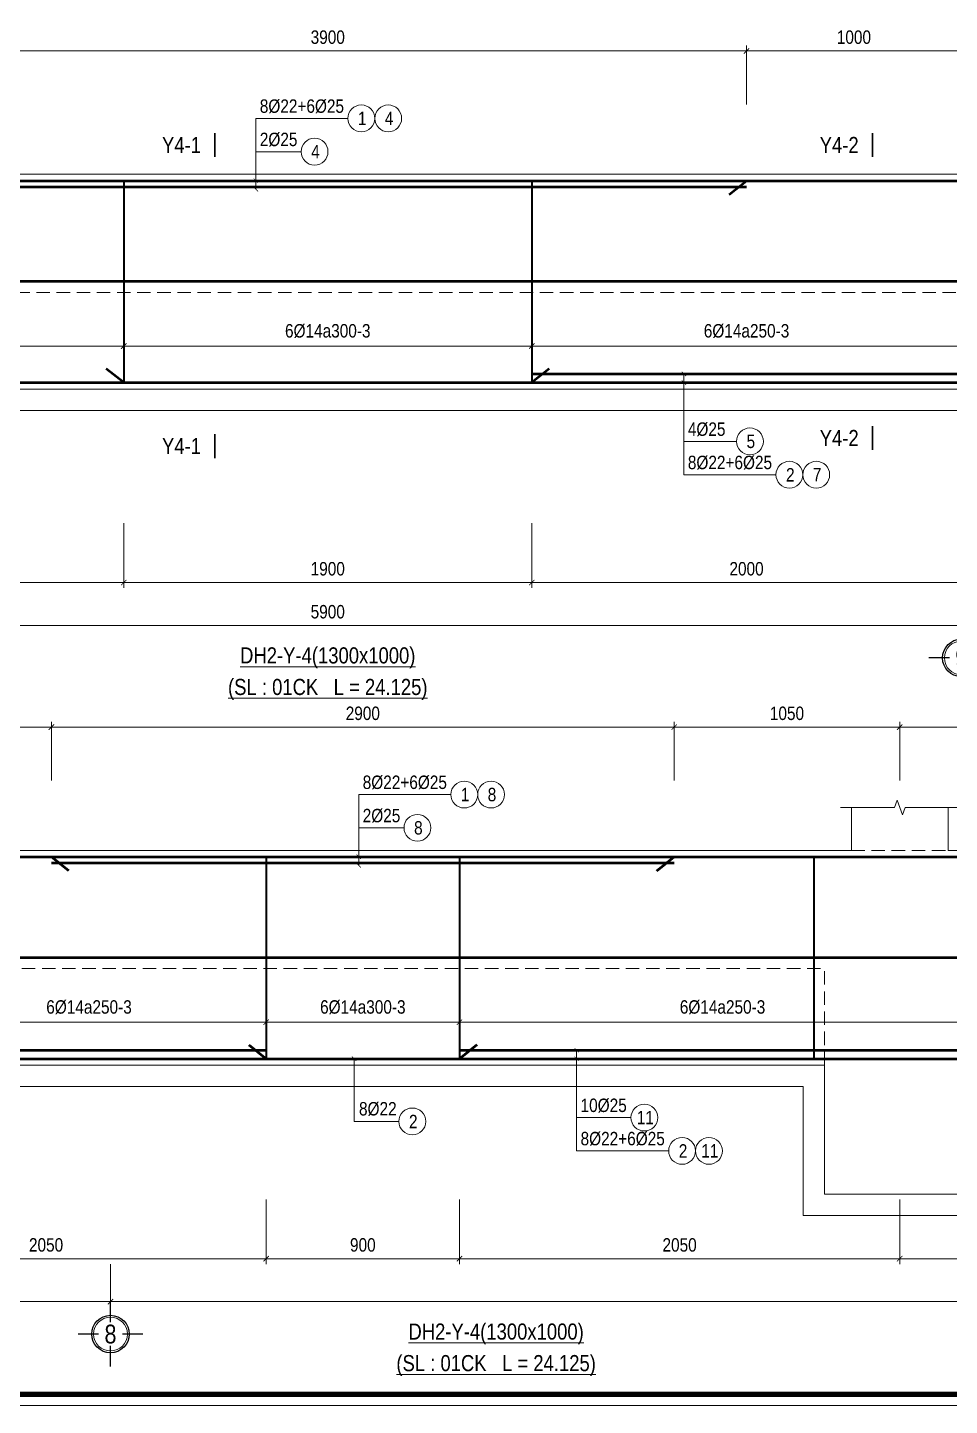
# Model space of a CAD drawing. Header units: millimetres. Extents: x 3014920 to 3563667, y -1638653 to -1356471.
# Drawn here: x 3043553 to 3047845, y -1620686 to -1614270 of the extents above; entities that cross this region are included whole.
import ezdxf
from ezdxf.enums import TextEntityAlignment as Align
from ezdxf.xclip import XClip

# ---------------------------------------------------------------- set-up
doc = ezdxf.new("R2010")
doc.units = ezdxf.units.MM
doc.header["$MEASUREMENT"] = 0
doc.header["$XCLIPFRAME"] = 0
doc.header["$PDMODE"] = 2
doc.linetypes.add('HIDDEN', pattern=[0.375, 0.25, -0.125])
doc.layers.get('0').update_dxf_attribs({"lineweight": 9})
doc.layers.get('Defpoints').update_dxf_attribs({"color": 10, "lineweight": 0})
for name, color, linetype, lineweight in [('2', 2, 'Continuous', 20), ('CDAI', 21, 'Continuous', 40), ('CTHEP', 50, 'Continuous', 50), ('DBAO', 90, 'Continuous', 13), ('DGIONG', 130, 'Continuous', 13), ('DMo', 9, 'HIDDEN', 9), ('KTH', 154, 'Continuous', 9), ('Net khuat', 8, 'HIDDEN', 13), ('TEXT', 7, 'Continuous', 15)]:
    doc.layers.add(name, color=color, linetype=linetype, lineweight=lineweight)
doc.layers.add('8', color=8, linetype='Continuous')
doc.styles.add('HELVECONDENSE', font='VHELVCN_0.TTF')
doc.styles.add('Star-HelCon', font='VHELVCN_0.TTF')
doc.styles.add('TTP-HelCon', font='VHELVCN_0.TTF')
doc.styles.add('VNI-HELVE-CONDENSE', font='VHELVCN_0.TTF')
doc.dimstyles.new('kc-25', dxfattribs={"dimtxt": 62.5, "dimasz": 20, "dimexe": 20, "dimexo": 50, "dimgap": 25, "dimtad": 3, "dimdec": 0, "dimzin": 0, "dimdsep": 46, "dimtxsty": 'VNI-HELVE-CONDENSE', "dimblk": 'DIM', "dimcen": 2.5, "dimclrd": 256, "dimclre": 154, "dimclrt": 7, "dimaunit": 1, "dimadec": 0, "dimazin": 0, "dimtfac": 1, "dimtdec": 0, "dimtix": 1, "dimtmove": 0, "dimatfit": 3, "dimldrblk": 'DOT', "dimfxl": 1, "dimtolj": 1, "dimtzin": 0, "dimarcsym": 0})
doc.dimstyles.new('TTP-25', dxfattribs={"dimscale": 25, "dimtxt": 2.5, "dimasz": 1, "dimexe": 1, "dimexo": 1, "dimgap": 0.09, "dimtad": 0, "dimdec": 4, "dimrnd": 1, "dimzin": 9, "dimdsep": 46, "dimtxsty": 'TTP-HelCon', "dimblk": 'ARCHTICK', "dimcen": 0.09, "dimdle": 1.5, "dimclrd": 256, "dimclre": 256, "dimclrt": 7, "dimadec": 0, "dimazin": 0, "dimtfac": 1, "dimtdec": 4, "dimtmove": 0, "dimatfit": 3, "dimldrblk": 'ARCHTICK', "dimfxl": 1, "dimtvp": 1, "dimtolj": 1, "dimtzin": 0, "dimarcsym": 0})

# ---------------------------------------------------------------- blocks, each defined once
blk = doc.blocks.new('_ArchTick')
at = {"color": 0, "linetype": 'ByBlock', "const_width": 0.15}
blk.add_lwpolyline([(-0.5, -0.5), (0.5, 0.5)], dxfattribs=at)
blk = doc.blocks.new('*D2587')
at = {"layer": 'Defpoints', "color": 0, "transparency": 16777216}
for p in [(100, -602.9), (2400, -602.9), (2400, -800)]:
    blk.add_point(p, dxfattribs=at)
at = {"layer": 'KTH', "lineweight": -2, "transparency": 16777216}
for p, q in [((100, -627.9), (100, -825)), ((2400, -627.9), (2400, -825)), ((62.5, -800), (2437.5, -800))]:
    blk.add_line(p, q, dxfattribs=at)
at = {"layer": 'KTH', "lineweight": -2, "transparency": 16777216, "xscale": 25, "yscale": 25, "zscale": 25, "rotation": 180}
blk.add_blockref('_ArchTick', (100, -800), dxfattribs=at)
at = {"layer": 'KTH', "lineweight": -2, "transparency": 16777216, "xscale": 25, "yscale": 25, "zscale": 25}
blk.add_blockref('_ArchTick', (2400, -800), dxfattribs=at)
at = {"layer": 'KTH', "color": 7, "transparency": 16777216, "insert": (1250, -730.1), "char_height": 62.5, "attachment_point": 5, "style": 'TTP-HelCon'}
blk.add_mtext('\\A1;6Þ14a250-3', dxfattribs=at)
blk = doc.blocks.new('*D2542')
at = {"layer": 'Defpoints', "color": 0, "transparency": 16777216}
for p in [(17375, -1600), (19625, -1600), (17375, -1901)]:
    blk.add_point(p, dxfattribs=at)
at = {"layer": 'KTH', "lineweight": -2, "transparency": 16777216}
for p, q in [((17375, -1625), (17375, -1926)), ((19625, -1625), (19625, -1926)), ((19662.5, -1901), (17337.5, -1901))]:
    blk.add_line(p, q, dxfattribs=at)
at = {"layer": 'KTH', "lineweight": -2, "transparency": 16777216, "xscale": 25, "yscale": 25, "zscale": 25, "rotation": 180}
blk.add_blockref('_ArchTick', (17375, -1901), dxfattribs=at)
at = {"layer": 'KTH', "lineweight": -2, "transparency": 16777216, "xscale": 25, "yscale": 25, "zscale": 25}
blk.add_blockref('_ArchTick', (19625, -1901), dxfattribs=at)
at = {"layer": 'KTH', "color": 7, "transparency": 16777216, "insert": (18500, -1837.2), "char_height": 62.5, "attachment_point": 5, "style": 'TTP-HelCon'}
blk.add_mtext('\\A1;2250', dxfattribs=at)
blk = doc.blocks.new('*D2543')
at = {"layer": 'Defpoints', "color": 0, "transparency": 16777216}
for p in [(100, -1600), (2400, -1600), (100, -1901)]:
    blk.add_point(p, dxfattribs=at)
at = {"layer": 'KTH', "lineweight": -2, "transparency": 16777216}
for p, q in [((100, -1625), (100, -1926)), ((2400, -1625), (2400, -1926)), ((2437.5, -1901), (62.5, -1901))]:
    blk.add_line(p, q, dxfattribs=at)
at = {"layer": 'KTH', "lineweight": -2, "transparency": 16777216, "xscale": 25, "yscale": 25, "zscale": 25, "rotation": 180}
blk.add_blockref('_ArchTick', (100, -1901), dxfattribs=at)
at = {"layer": 'KTH', "lineweight": -2, "transparency": 16777216, "xscale": 25, "yscale": 25, "zscale": 25}
blk.add_blockref('_ArchTick', (2400, -1901), dxfattribs=at)
at = {"layer": 'KTH', "color": 7, "transparency": 16777216, "insert": (1250, -1837.2), "char_height": 62.5, "attachment_point": 5, "style": 'TTP-HelCon'}
blk.add_mtext('\\A1;2300', dxfattribs=at)
blk = doc.blocks.new('dau truc')
blk.add_circle((0, 0), 180)
at = {"layer": '8'}
for p, q in [((0, 127), (0, 345)), ((-127, 0), (-345, 0)), ((0, -345), (0, -127)), ((345, 0), (127, 0))]:
    blk.add_line(p, q, dxfattribs=at)
blk.add_circle((0, 0), 200, dxfattribs=at)
at = {"layer": 'TEXT', "style": 'HELVECONDENSE'}
blk.add_attdef('A', text='', height=233, dxfattribs=at).set_placement((0, 0), align=Align.MIDDLE)
blk = doc.blocks.new('*D2544')
at = {"layer": 'Defpoints', "color": 0, "transparency": 16777216}
for p in [(12375, -1600), (14425, -1600), (12375, -1901)]:
    blk.add_point(p, dxfattribs=at)
at = {"layer": 'KTH', "lineweight": -2, "transparency": 16777216}
for p, q in [((12375, -1625), (12375, -1926)), ((14425, -1625), (14425, -1926)), ((14462.5, -1901), (12337.5, -1901))]:
    blk.add_line(p, q, dxfattribs=at)
at = {"layer": 'KTH', "lineweight": -2, "transparency": 16777216, "xscale": 25, "yscale": 25, "zscale": 25, "rotation": 180}
blk.add_blockref('_ArchTick', (12375, -1901), dxfattribs=at)
at = {"layer": 'KTH', "lineweight": -2, "transparency": 16777216, "xscale": 25, "yscale": 25, "zscale": 25}
blk.add_blockref('_ArchTick', (14425, -1901), dxfattribs=at)
at = {"layer": 'KTH', "color": 7, "transparency": 16777216, "insert": (13400, -1837.2), "char_height": 62.5, "attachment_point": 5, "style": 'TTP-HelCon'}
blk.add_mtext('\\A1;2050', dxfattribs=at)
blk = doc.blocks.new('*D2546')
at = {"layer": 'Defpoints', "color": 0, "transparency": 16777216}
for p in [(12450, 574), (12450, 300), (13425, 300)]:
    blk.add_point(p, dxfattribs=at)
at = {"layer": 'KTH', "lineweight": -2, "transparency": 16777216}
for p, q in [((12450, 325), (12450, 599)), ((13425, 325), (13425, 599)), ((13462.5, 574), (12412.5, 574))]:
    blk.add_line(p, q, dxfattribs=at)
at = {"layer": 'KTH', "lineweight": -2, "transparency": 16777216, "xscale": 25, "yscale": 25, "zscale": 25, "rotation": 180}
blk.add_blockref('_ArchTick', (12450, 574), dxfattribs=at)
at = {"layer": 'KTH', "lineweight": -2, "transparency": 16777216, "xscale": 25, "yscale": 25, "zscale": 25}
blk.add_blockref('_ArchTick', (13425, 574), dxfattribs=at)
at = {"layer": 'KTH', "color": 7, "transparency": 16777216, "insert": (12937.5, 637.8), "char_height": 62.5, "attachment_point": 5, "style": 'TTP-HelCon'}
blk.add_mtext('\\A1;975', dxfattribs=at)
blk = doc.blocks.new('*D2547')
at = {"layer": 'Defpoints', "color": 0, "transparency": 16777216}
for p in [(18625, 574), (17375, 300), (18625, 300)]:
    blk.add_point(p, dxfattribs=at)
at = {"layer": 'KTH', "lineweight": -2, "transparency": 16777216}
for p, q in [((17375, 325), (17375, 599)), ((18625, 325), (18625, 599)), ((17337.5, 574), (18662.5, 574))]:
    blk.add_line(p, q, dxfattribs=at)
at = {"layer": 'KTH', "lineweight": -2, "transparency": 16777216, "xscale": 25, "yscale": 25, "zscale": 25, "rotation": 180}
blk.add_blockref('_ArchTick', (17375, 574), dxfattribs=at)
at = {"layer": 'KTH', "lineweight": -2, "transparency": 16777216, "xscale": 25, "yscale": 25, "zscale": 25}
blk.add_blockref('_ArchTick', (18625, 574), dxfattribs=at)
at = {"layer": 'KTH', "color": 7, "transparency": 16777216, "insert": (18000, 637.8), "char_height": 62.5, "attachment_point": 5, "style": 'TTP-HelCon'}
blk.add_mtext('\\A1;1250', dxfattribs=at)
blk = doc.blocks.new('*D2548')
at = {"layer": 'Defpoints', "color": 0, "transparency": 16777216}
for p in [(5300, 574), (1400, 300), (5300, 300)]:
    blk.add_point(p, dxfattribs=at)
at = {"layer": 'KTH', "lineweight": -2, "transparency": 16777216}
for p, q in [((1400, 325), (1400, 599)), ((5300, 325), (5300, 599)), ((1362.5, 574), (5337.5, 574))]:
    blk.add_line(p, q, dxfattribs=at)
at = {"layer": 'KTH', "lineweight": -2, "transparency": 16777216, "xscale": 25, "yscale": 25, "zscale": 25, "rotation": 180}
blk.add_blockref('_ArchTick', (1400, 574), dxfattribs=at)
at = {"layer": 'KTH', "lineweight": -2, "transparency": 16777216, "xscale": 25, "yscale": 25, "zscale": 25}
blk.add_blockref('_ArchTick', (5300, 574), dxfattribs=at)
at = {"layer": 'KTH', "color": 7, "transparency": 16777216, "insert": (3350, 637.8), "char_height": 62.5, "attachment_point": 5, "style": 'TTP-HelCon'}
blk.add_mtext('\\A1;3900', dxfattribs=at)
blk = doc.blocks.new('*D2549')
at = {"layer": 'Defpoints', "color": 0, "transparency": 16777216}
for p in [(6300, 574), (5300, 300), (6300, 300)]:
    blk.add_point(p, dxfattribs=at)
at = {"layer": 'KTH', "lineweight": -2, "transparency": 16777216}
for p, q in [((5300, 325), (5300, 599)), ((6300, 325), (6300, 599)), ((5262.5, 574), (6337.5, 574))]:
    blk.add_line(p, q, dxfattribs=at)
at = {"layer": 'KTH', "lineweight": -2, "transparency": 16777216, "xscale": 25, "yscale": 25, "zscale": 25, "rotation": 180}
blk.add_blockref('_ArchTick', (5300, 574), dxfattribs=at)
at = {"layer": 'KTH', "lineweight": -2, "transparency": 16777216, "xscale": 25, "yscale": 25, "zscale": 25}
blk.add_blockref('_ArchTick', (6300, 574), dxfattribs=at)
at = {"layer": 'KTH', "color": 7, "transparency": 16777216, "insert": (5800, 637.8), "char_height": 62.5, "attachment_point": 5, "style": 'TTP-HelCon'}
blk.add_mtext('\\A1;1000', dxfattribs=at)
blk = doc.blocks.new('*D2550')
at = {"layer": 'Defpoints', "color": 0, "transparency": 16777216}
for p in [(2400, -1600), (4300, -1600), (4300, -1901)]:
    blk.add_point(p, dxfattribs=at)
at = {"layer": 'KTH', "lineweight": -2, "transparency": 16777216}
for p, q in [((2400, -1625), (2400, -1926)), ((4300, -1625), (4300, -1926)), ((2362.5, -1901), (4337.5, -1901))]:
    blk.add_line(p, q, dxfattribs=at)
at = {"layer": 'KTH', "lineweight": -2, "transparency": 16777216, "xscale": 25, "yscale": 25, "zscale": 25, "rotation": 180}
blk.add_blockref('_ArchTick', (2400, -1901), dxfattribs=at)
at = {"layer": 'KTH', "lineweight": -2, "transparency": 16777216, "xscale": 25, "yscale": 25, "zscale": 25}
blk.add_blockref('_ArchTick', (4300, -1901), dxfattribs=at)
at = {"layer": 'KTH', "color": 7, "transparency": 16777216, "insert": (3350, -1837.2), "char_height": 62.5, "attachment_point": 5, "style": 'TTP-HelCon'}
blk.add_mtext('\\A1;1900', dxfattribs=at)
blk = doc.blocks.new('*D2551')
at = {"layer": 'Defpoints', "color": 0, "transparency": 16777216}
for p in [(4300, -1600), (6300, -1600), (6300, -1901)]:
    blk.add_point(p, dxfattribs=at)
at = {"layer": 'KTH', "lineweight": -2, "transparency": 16777216}
for p, q in [((4300, -1625), (4300, -1926)), ((6300, -1625), (6300, -1926)), ((4262.5, -1901), (6337.5, -1901))]:
    blk.add_line(p, q, dxfattribs=at)
at = {"layer": 'KTH', "lineweight": -2, "transparency": 16777216, "xscale": 25, "yscale": 25, "zscale": 25, "rotation": 180}
blk.add_blockref('_ArchTick', (4300, -1901), dxfattribs=at)
at = {"layer": 'KTH', "lineweight": -2, "transparency": 16777216, "xscale": 25, "yscale": 25, "zscale": 25}
blk.add_blockref('_ArchTick', (6300, -1901), dxfattribs=at)
at = {"layer": 'KTH', "color": 7, "transparency": 16777216, "insert": (5300, -1837.2), "char_height": 62.5, "attachment_point": 5, "style": 'TTP-HelCon'}
blk.add_mtext('\\A1;2000', dxfattribs=at)
blk = doc.blocks.new('*D2552')
at = {"layer": 'Defpoints', "color": 0, "transparency": 16777216}
for p in [(6300, -1901), (13700, -1901), (6300, -2101)]:
    blk.add_point(p, dxfattribs=at)
at = {"layer": 'KTH', "lineweight": -2, "transparency": 16777216}
for p, q in [((6300, -1926), (6300, -2126)), ((13700, -1926), (13700, -2126)), ((13737.5, -2101), (6262.5, -2101))]:
    blk.add_line(p, q, dxfattribs=at)
at = {"layer": 'KTH', "lineweight": -2, "transparency": 16777216, "xscale": 25, "yscale": 25, "zscale": 25, "rotation": 180}
blk.add_blockref('_ArchTick', (6300, -2101), dxfattribs=at)
at = {"layer": 'KTH', "lineweight": -2, "transparency": 16777216, "xscale": 25, "yscale": 25, "zscale": 25}
blk.add_blockref('_ArchTick', (13700, -2101), dxfattribs=at)
at = {"layer": 'KTH', "color": 7, "transparency": 16777216, "insert": (10000, -2037.2), "char_height": 62.5, "attachment_point": 5, "style": 'TTP-HelCon'}
blk.add_mtext('\\A1;7400', dxfattribs=at)
blk = doc.blocks.new('*D2553')
at = {"layer": 'Defpoints', "color": 0, "transparency": 16777216}
for p in [(400, -1600), (6300, -1600), (6300, -2101)]:
    blk.add_point(p, dxfattribs=at)
at = {"layer": 'KTH', "lineweight": -2, "transparency": 16777216}
for p, q in [((400, -1625), (400, -2126)), ((6300, -1625), (6300, -2126)), ((362.5, -2101), (6337.5, -2101))]:
    blk.add_line(p, q, dxfattribs=at)
at = {"layer": 'KTH', "lineweight": -2, "transparency": 16777216, "xscale": 25, "yscale": 25, "zscale": 25, "rotation": 180}
blk.add_blockref('_ArchTick', (400, -2101), dxfattribs=at)
at = {"layer": 'KTH', "lineweight": -2, "transparency": 16777216, "xscale": 25, "yscale": 25, "zscale": 25}
blk.add_blockref('_ArchTick', (6300, -2101), dxfattribs=at)
at = {"layer": 'KTH', "color": 7, "transparency": 16777216, "insert": (3350, -2037.2), "char_height": 62.5, "attachment_point": 5, "style": 'TTP-HelCon'}
blk.add_mtext('\\A1;5900', dxfattribs=at)
blk = doc.blocks.new('*D2554')
at = {"layer": 'Defpoints', "color": 0, "transparency": 16777216}
for p in [(6300, -30), (4300, -602.9), (4300, -800)]:
    blk.add_point(p, dxfattribs=at)
at = {"layer": 'KTH', "lineweight": -2, "transparency": 16777216}
for p, q in [((6300, -55), (6300, -825)), ((4300, -627.9), (4300, -825)), ((6337.5, -800), (4262.5, -800))]:
    blk.add_line(p, q, dxfattribs=at)
at = {"layer": 'KTH', "lineweight": -2, "transparency": 16777216, "xscale": 25, "yscale": 25, "zscale": 25, "rotation": 180}
blk.add_blockref('_ArchTick', (4300, -800), dxfattribs=at)
at = {"layer": 'KTH', "lineweight": -2, "transparency": 16777216, "xscale": 25, "yscale": 25, "zscale": 25}
blk.add_blockref('_ArchTick', (6300, -800), dxfattribs=at)
at = {"layer": 'KTH', "color": 7, "transparency": 16777216, "insert": (5300, -730.1), "char_height": 62.5, "attachment_point": 5, "style": 'TTP-HelCon'}
blk.add_mtext('\\A1;6Þ14a250-3', dxfattribs=at)
blk = doc.blocks.new('*D2555')
at = {"layer": 'Defpoints', "color": 0, "transparency": 16777216}
for p in [(2400, -602.9), (4300, -602.9), (2400, -800)]:
    blk.add_point(p, dxfattribs=at)
at = {"layer": 'KTH', "lineweight": -2, "transparency": 16777216}
for p, q in [((2400, -627.9), (2400, -825)), ((4300, -627.9), (4300, -825)), ((4337.5, -800), (2362.5, -800))]:
    blk.add_line(p, q, dxfattribs=at)
at = {"layer": 'KTH', "lineweight": -2, "transparency": 16777216, "xscale": 25, "yscale": 25, "zscale": 25, "rotation": 180}
blk.add_blockref('_ArchTick', (2400, -800), dxfattribs=at)
at = {"layer": 'KTH', "lineweight": -2, "transparency": 16777216, "xscale": 25, "yscale": 25, "zscale": 25}
blk.add_blockref('_ArchTick', (4300, -800), dxfattribs=at)
at = {"layer": 'KTH', "color": 7, "transparency": 16777216, "insert": (3350, -730.1), "char_height": 62.5, "attachment_point": 5, "style": 'TTP-HelCon'}
blk.add_mtext('\\A1;6Þ14a300-3', dxfattribs=at)
blk = doc.blocks.new('*D2556')
at = {"layer": 'Defpoints', "color": 0, "transparency": 16777216}
for p in [(12775, -602.9), (14425, -602.9), (12775, -800)]:
    blk.add_point(p, dxfattribs=at)
at = {"layer": 'KTH', "lineweight": -2, "transparency": 16777216}
for p, q in [((12775, -627.9), (12775, -825)), ((14425, -627.9), (14425, -825)), ((14462.5, -800), (12737.5, -800))]:
    blk.add_line(p, q, dxfattribs=at)
at = {"layer": 'KTH', "lineweight": -2, "transparency": 16777216, "xscale": 25, "yscale": 25, "zscale": 25, "rotation": 180}
blk.add_blockref('_ArchTick', (12775, -800), dxfattribs=at)
at = {"layer": 'KTH', "lineweight": -2, "transparency": 16777216, "xscale": 25, "yscale": 25, "zscale": 25}
blk.add_blockref('_ArchTick', (14425, -800), dxfattribs=at)
at = {"layer": 'KTH', "color": 7, "transparency": 16777216, "insert": (13600, -730.1), "char_height": 62.5, "attachment_point": 5, "style": 'TTP-HelCon'}
blk.add_mtext('\\A1;6Þ14a250-3', dxfattribs=at)
blk = doc.blocks.new('DIM')
h = blk.add_hatch(color=1)
h.paths.add_polyline_path([(0.49, 0.29, 1), (0.29, 0.49), (-0.19, 0), (0.19, 0)])
h.paths.add_polyline_path([(0.19, 0), (-0.19, 0), (-0.49, -0.29, 1), (-0.29, -0.49)])
at = {"color": 9}
for p, q in [((-0.19, 0), (-1.5, 0)), ((0.19, 0), (1.5, 0))]:
    blk.add_line(p, q, dxfattribs=at)
at = {"color": 1}
for p, q in [((-0.49, -0.29), (0.29, 0.49)), ((-0.29, -0.49), (0.49, 0.29)), ((-0.19, 0), (0.19, 0))]:
    blk.add_line(p, q, dxfattribs=at)
blk.add_arc((-0.39, -0.39), 0.138, 135, 315, dxfattribs=at)
blk = doc.blocks.new('*D2559')
at = {"layer": 'Defpoints', "color": 0, "transparency": 16777216}
for p in [(14425, -602.9), (15325, -602.9), (15325, -800)]:
    blk.add_point(p, dxfattribs=at)
at = {"layer": 'KTH', "lineweight": -2, "transparency": 16777216}
for p, q in [((14425, -627.9), (14425, -825)), ((15325, -627.9), (15325, -825)), ((14387.5, -800), (15362.5, -800))]:
    blk.add_line(p, q, dxfattribs=at)
at = {"layer": 'KTH', "lineweight": -2, "transparency": 16777216, "xscale": 25, "yscale": 25, "zscale": 25, "rotation": 180}
blk.add_blockref('_ArchTick', (14425, -800), dxfattribs=at)
at = {"layer": 'KTH', "lineweight": -2, "transparency": 16777216, "xscale": 25, "yscale": 25, "zscale": 25}
blk.add_blockref('_ArchTick', (15325, -800), dxfattribs=at)
at = {"layer": 'KTH', "color": 7, "transparency": 16777216, "insert": (14875, -730.1), "char_height": 62.5, "attachment_point": 5, "style": 'TTP-HelCon'}
blk.add_mtext('\\A1;6Þ14a300-3', dxfattribs=at)
blk = doc.blocks.new('*D2564')
at = {"layer": 'Defpoints', "color": 0, "transparency": 16777216}
for p in [(14425, -1600), (15325, -1600), (15325, -1901)]:
    blk.add_point(p, dxfattribs=at)
at = {"layer": 'KTH', "lineweight": -2, "transparency": 16777216}
for p, q in [((14425, -1625), (14425, -1926)), ((15325, -1625), (15325, -1926)), ((14387.5, -1901), (15362.5, -1901))]:
    blk.add_line(p, q, dxfattribs=at)
at = {"layer": 'KTH', "lineweight": -2, "transparency": 16777216, "xscale": 25, "yscale": 25, "zscale": 25, "rotation": 180}
blk.add_blockref('_ArchTick', (14425, -1901), dxfattribs=at)
at = {"layer": 'KTH', "lineweight": -2, "transparency": 16777216, "xscale": 25, "yscale": 25, "zscale": 25}
blk.add_blockref('_ArchTick', (15325, -1901), dxfattribs=at)
at = {"layer": 'KTH', "color": 7, "transparency": 16777216, "insert": (14875, -1837.2), "char_height": 62.5, "attachment_point": 5, "style": 'TTP-HelCon'}
blk.add_mtext('\\A1;900', dxfattribs=at)
blk = doc.blocks.new('*D2565')
at = {"layer": 'Defpoints', "color": 0, "transparency": 16777216}
for p in [(15325, -1600), (17375, -1600), (17375, -1901)]:
    blk.add_point(p, dxfattribs=at)
at = {"layer": 'KTH', "lineweight": -2, "transparency": 16777216}
for p, q in [((15325, -1625), (15325, -1926)), ((17375, -1625), (17375, -1926)), ((15287.5, -1901), (17412.5, -1901))]:
    blk.add_line(p, q, dxfattribs=at)
at = {"layer": 'KTH', "lineweight": -2, "transparency": 16777216, "xscale": 25, "yscale": 25, "zscale": 25, "rotation": 180}
blk.add_blockref('_ArchTick', (15325, -1901), dxfattribs=at)
at = {"layer": 'KTH', "lineweight": -2, "transparency": 16777216, "xscale": 25, "yscale": 25, "zscale": 25}
blk.add_blockref('_ArchTick', (17375, -1901), dxfattribs=at)
at = {"layer": 'KTH', "color": 7, "transparency": 16777216, "insert": (16350, -1837.2), "char_height": 62.5, "attachment_point": 5, "style": 'TTP-HelCon'}
blk.add_mtext('\\A1;2050', dxfattribs=at)
blk = doc.blocks.new('*D2566')
at = {"layer": 'Defpoints', "color": 0, "transparency": 16777216}
for p in [(15325, -602.9), (17775, -602.9), (17775, -800)]:
    blk.add_point(p, dxfattribs=at)
at = {"layer": 'KTH', "lineweight": -2, "transparency": 16777216}
for p, q in [((15325, -627.9), (15325, -825)), ((17775, -627.9), (17775, -825)), ((15287.5, -800), (17812.5, -800))]:
    blk.add_line(p, q, dxfattribs=at)
at = {"layer": 'KTH', "lineweight": -2, "transparency": 16777216, "xscale": 25, "yscale": 25, "zscale": 25, "rotation": 180}
blk.add_blockref('_ArchTick', (15325, -800), dxfattribs=at)
at = {"layer": 'KTH', "lineweight": -2, "transparency": 16777216, "xscale": 25, "yscale": 25, "zscale": 25}
blk.add_blockref('_ArchTick', (17775, -800), dxfattribs=at)
at = {"layer": 'KTH', "color": 7, "transparency": 16777216, "insert": (16550, -730.1), "char_height": 62.5, "attachment_point": 5, "style": 'TTP-HelCon'}
blk.add_mtext('\\A1;6Þ14a250-3', dxfattribs=at)
blk = doc.blocks.new('MC')
at = {"layer": 'CTHEP', "const_width": 10, "elevation": 0}
blk.add_lwpolyline([(36.4, 150), (36.4, 0)], dxfattribs=at)
at = {"layer": 'TEXT', "style": 'TTP-HelCon'}
blk.add_attdef('A', text='', height=100, dxfattribs=at).set_placement((-50, 25.5), align=Align.RIGHT)
blk = doc.blocks.new('*D2571')
at = {"layer": 'Defpoints', "color": 0, "transparency": 16777216}
for p in [(16325, 574), (13425, 300), (16325, 300)]:
    blk.add_point(p, dxfattribs=at)
at = {"layer": 'KTH', "lineweight": -2, "transparency": 16777216}
for p, q in [((13425, 325), (13425, 599)), ((16325, 325), (16325, 599)), ((13387.5, 574), (16362.5, 574))]:
    blk.add_line(p, q, dxfattribs=at)
at = {"layer": 'KTH', "lineweight": -2, "transparency": 16777216, "xscale": 25, "yscale": 25, "zscale": 25, "rotation": 180}
blk.add_blockref('_ArchTick', (13425, 574), dxfattribs=at)
at = {"layer": 'KTH', "lineweight": -2, "transparency": 16777216, "xscale": 25, "yscale": 25, "zscale": 25}
blk.add_blockref('_ArchTick', (16325, 574), dxfattribs=at)
at = {"layer": 'KTH', "color": 7, "transparency": 16777216, "insert": (14875, 637.8), "char_height": 62.5, "attachment_point": 5, "style": 'TTP-HelCon'}
blk.add_mtext('\\A1;2900', dxfattribs=at)
blk = doc.blocks.new('*D2572')
at = {"layer": 'Defpoints', "color": 0, "transparency": 16777216}
for p in [(17375, 574), (16325, 300), (17375, 300)]:
    blk.add_point(p, dxfattribs=at)
at = {"layer": 'KTH', "lineweight": -2, "transparency": 16777216}
for p, q in [((16325, 325), (16325, 599)), ((17375, 325), (17375, 599)), ((16287.5, 574), (17412.5, 574))]:
    blk.add_line(p, q, dxfattribs=at)
at = {"layer": 'KTH', "lineweight": -2, "transparency": 16777216, "xscale": 25, "yscale": 25, "zscale": 25, "rotation": 180}
blk.add_blockref('_ArchTick', (16325, 574), dxfattribs=at)
at = {"layer": 'KTH', "lineweight": -2, "transparency": 16777216, "xscale": 25, "yscale": 25, "zscale": 25}
blk.add_blockref('_ArchTick', (17375, 574), dxfattribs=at)
at = {"layer": 'KTH', "color": 7, "transparency": 16777216, "insert": (16850, 637.8), "char_height": 62.5, "attachment_point": 5, "style": 'TTP-HelCon'}
blk.add_mtext('\\A1;1050', dxfattribs=at)
blk = doc.blocks.new('*D2579')
at = {"layer": 'Defpoints', "color": 0, "transparency": 16777216}
for p in [(13700, -1901), (22800, -1901), (22800, -2101)]:
    blk.add_point(p, dxfattribs=at)
at = {"layer": 'KTH', "lineweight": -2, "transparency": 16777216}
for p, q in [((13700, -1926), (13700, -2126)), ((22800, -1926), (22800, -2126)), ((13662.5, -2101), (22837.5, -2101))]:
    blk.add_line(p, q, dxfattribs=at)
at = {"layer": 'KTH', "lineweight": -2, "transparency": 16777216, "xscale": 25, "yscale": 25, "zscale": 25, "rotation": 180}
blk.add_blockref('_ArchTick', (13700, -2101), dxfattribs=at)
at = {"layer": 'KTH', "lineweight": -2, "transparency": 16777216, "xscale": 25, "yscale": 25, "zscale": 25}
blk.add_blockref('_ArchTick', (22800, -2101), dxfattribs=at)
at = {"layer": 'KTH', "color": 7, "transparency": 16777216, "insert": (18250, -2037.2), "char_height": 62.5, "attachment_point": 5, "style": 'TTP-HelCon'}
blk.add_mtext('\\A1;9100', dxfattribs=at)
blk = doc.blocks.new('2Y-5')
at = {"layer": 'CTHEP'}
blk.add_line((55785, -500), (100, -500), dxfattribs=at)
for points in [[(25, -230), (25, -30), (55895, -30), (55895, -230)], [(25, -370), (25, -970), (55895, -970), (55895, -370)]]:
    blk.add_lwpolyline(points, dxfattribs=at)
blk = doc.blocks.new('CHG_XX_Khung ten')
blk.add_lwpolyline([(15, 579), (826, 579), (826, 15), (15, 15)], close=True)
at = {"color": 4, "linetype": 'Continuous', "const_width": 1}
blk.add_lwpolyline([(17, 577), (824, 577), (824, 17), (17, 17)], close=True, dxfattribs=at)
blk = doc.blocks.new('2Y-4')
at = {"layer": 'CDAI'}
for points in [[(2400.00014, -29.99789), (2400.00014, -969.99789)], [(4300.00166, -30), (4300.00166, -970)], [(14424.99993, -30), (14424.99993, -970)], [(14424.99993, -30), (14424.99993, -970)], [(15324.99993, -30), (15324.99993, -970)], [(16974.99993, -30), (16974.99993, -970)]]:
    blk.add_lwpolyline(points, dxfattribs=at)
at = {"layer": 'CTHEP'}
for p, q in [((5300.00166, -60), (1400.00014, -60)), ((5218.57577, -94.5255), (5300.00166, -30)), ((13506.42582, -94.5255), (13424.99993, -30)), ((16324.99993, -60), (13424.99993, -60)), ((16243.57403, -94.5255), (16324.99993, -30)), ((24124.985, -500), (160, -500)), ((2400.00014, -970), (2318.57425, -905.4745)), ((4381.42756, -905.4745), (4300.00166, -970)), ((14343.57403, -905.4745), (14424.99993, -970)), ((15406.42582, -905.4745), (15324.99993, -970))]:
    blk.add_line(p, q, dxfattribs=at)
for points in [[(130, -229.99859), (130, -30), (24198.18843, -30)], [(4300.00166, -930), (8700.00158, -930)], [(10350.00001, -930), (14424.99993, -930)], [(15324.99993, -930), (19624.99993, -930)], [(130, -970), (24194.99998, -970)]]:
    blk.add_lwpolyline(points, dxfattribs=at)
at = {"layer": 'DBAO', "linetype": 'Continuous'}
for p, q in [((17149.99993, 200), (17149.99993, 0)), ((17599.99993, 0), (17599.99993, 200)), ((400.0075, 0), (6300, 0)), ((12599.99993, 0), (17149.99993, 0)), ((17599.99993, 0), (23650.00001, 0))]:
    blk.add_line(p, q, dxfattribs=at)
at = {"layer": 'DBAO', "linetype": 'Continuous', "flags": 128}
for points in [[(100, 0), (100, -1000), (12025.00001, -1000)], [(12725, -1000), (17025.00001, -1000)], [(100, -1100), (11925.00001, -1100)], [(12825, -1100), (16925.00001, -1100)]]:
    blk.add_lwpolyline(points, dxfattribs=at)
at = {"layer": 'DBAO'}
for points in [[(17025.00001, -1000), (17025.00001, -1600), (17725, -1600), (17725, -1000)], [(16925.00001, -1100), (16925.00001, -1700), (17825, -1700), (17825, -1100)]]:
    blk.add_lwpolyline(points, dxfattribs=at)
at = {"layer": 'DGIONG', "linetype": 'Continuous', "flags": 128}
blk.add_lwpolyline([(17649.99993, 200), (17399.99993, 200), (17387.49993, 165.65653), (17362.49993, 234.34347), (17349.99993, 200), (17099.98492, 200)], dxfattribs=at)
at = {"layer": 'DGIONG'}
for centre in [(3506.39717, 260.04133), (3631.39717, 260.04133), (15347.27834, 260.04133), (15472.27834, 260.04133), (3288.50767, 105.06033), (15129.38884, 105.06033), (5315.84221, -1243.93133), (15105.66097, -1262.04426), (16186.1941, -1243.93133), (5499.53521, -1398.91228), (5624.53521, -1398.91228), (16361.77064, -1398.91228), (16486.77064, -1398.91228)]:
    blk.add_circle(centre, 62.5, dxfattribs=at)
at = {"layer": 'Net khuat', "ltscale": 250}
for p, q in [((17149.99993, 0), (17599.99993, 0)), ((400.00492, -550), (6300, -550)), ((12725, -550), (17025.00001, -550)), ((17025.00001, -1000), (17025.00001, -550))]:
    blk.add_line(p, q, dxfattribs=at)
at = {"xscale": 0.75, "yscale": 0.75, "zscale": 0.75}
for p, values in [((2797.23899, 79.50624), {'A': 'Y4-1'}), ((5859.7225, 79.50624), {'A': 'Y4-2'}), ((2797.23899, -1321.9704), {'A': 'Y4-1'})]:
    blk.add_blockref('MC', p, dxfattribs=at).add_auto_attribs(values)
ref = blk.add_blockref('MC', (5859.7225, -1171.55805), dxfattribs=dict(xscale=-0.75, yscale=0.75, zscale=0.75, rotation=180))
ref.add_attrib('A', 'Y4-2', dxfattribs={"layer": 'TEXT', "height": 75, "style": 'TTP-HelCon'}).set_placement((5822.2225, -1265.68848), align=Align.RIGHT)
at = {"layer": '2', "ltscale": 300}
ref = blk.add_blockref('dau truc', (6300, -2251.86454), dxfattribs=dict(at, xscale=0.436713129747659, yscale=0.436713129747659, zscale=0.436713129747659))
ref.add_attrib('A', '9', dxfattribs={"layer": 'TEXT', "height": 87.5, "style": 'HELVECONDENSE'}).set_placement((6300, -2251.86454), align=Align.MIDDLE)
ref = blk.add_blockref('dau truc', (13700, -2251.86454), dxfattribs=dict(at, xscale=0.436713129747659, yscale=0.436713129747659, zscale=0.436713129747659))
ref.add_attrib('A', '8', dxfattribs={"layer": 'TEXT', "height": 87.5, "style": 'HELVECONDENSE'}).set_placement((13700, -2251.86454), align=Align.MIDDLE)
at = {"layer": 'TEXT', "style": 'TTP-HelCon'}
for s, p in [('8Þ22+6Þ25', (3033.58929, 285.89428, 0)), ('8Þ22+6Þ25', (14874.47046, 285.89428, 0)), ('2Þ25', (3033.58929, 130.91328, 0)), ('2Þ25', (14874.47046, 130.91328, 0)), ('4Þ25', (5026.72733, -1218.07834, 0)), ('10Þ25', (15888.96276, -1218.07834, 0)), ('8Þ22', (14857.17274, -1234.1472, 0)), ('8Þ22+6Þ25', (5026.72733, -1373.05934, 0)), ('8Þ22+6Þ25', (15888.96276, -1373.05934, 0))]:
    blk.add_text(s, height=62.5, dxfattribs=at).set_placement(p)
at = {"layer": 'TEXT', "style": 'Star-HelCon'}
for s, p in [('1', (3510.56383, 260.04133)), ('4', (3635.56383, 260.04133)), ('1', (15351.44501, 260.04133)), ('8', (15476.44501, 260.04133)), ('4', (3292.67433, 105.06033)), ('8', (15133.55551, 105.06033)), ('5', (5320.00887, -1243.93133)), ('11', (16190.36077, -1243.93133)), ('2', (15109.82764, -1262.04426)), ('2', (5503.70187, -1398.91228)), ('7', (5628.70187, -1398.91228)), ('2', (16365.93731, -1398.91228)), ('11', (16490.93731, -1398.91228))]:
    blk.add_text(s, height=62.5, dxfattribs=at).set_placement(p, align=Align.MIDDLE)
at = {"layer": 'TEXT', "style": 'TTP-HelCon'}
for s, p in [('%%UDH2-Y-4(1300x1000)', (3350.0009, -2277.69)), ('%%UDH2-Y-4(1300x1000)', (15495.64552, -2277.69)), ('%%U(SL : 01CK   L = 24.125)', (3350.0009, -2424.5846)), ('%%U(SL : 01CK   L = 24.125)', (15495.64552, -2424.5846))]:
    blk.add_text(s, height=75, dxfattribs=at).set_placement(p, align=Align.CENTER)
at = {"layer": 'KTH'}
for base, p1, p2, picture, middle in [((5300.00166, 574.00461), (1400.00014, 300), (5300.00166, 300), '*D2548', (3350.0009, 637.83794)), ((6300, 574.00461), (5300.00166, 300), (6300, 300), '*D2549', (5800.00083, 637.83794)), ((16324.99993, 574.00461), (13424.99993, 300), (16324.99993, 300), '*D2571', (14874.99993, 637.83794)), ((17375, 574.00461), (16324.99993, 300), (17375, 300), '*D2572', (16849.99996, 637.83794)), ((18624.99993, 574.00461), (17375, 300), (18624.99993, 300), '*D2547', (17999.99996, 637.83794)), ((100, -1901.04426), (2400.00014, -1600), (100, -1600), '*D2543', (1250.00007, -1837.21093)), ((6300.00181, -2101), (400, -1600), (6300.00181, -1600), '*D2553', (3350.0009, -2037.16667)), ((12375, -1901.04426), (14424.99993, -1600), (12375, -1600), '*D2544', (13399.99996, -1837.21093)), ((17375, -1901.04426), (19624.99993, -1600), (17375, -1600), '*D2542', (18499.99996, -1837.21093)), ((22800, -2101), (13700, -1901.04426), (22800, -1901.04426), '*D2579', (18250, -2037.16667))]:
    dim = blk.add_linear_dim(base=base, p1=p1, p2=p2, angle=180, dimstyle='TTP-25', override={"dimtmove": 1}, dxfattribs=at)
    dim.commit()
    dim.dimension.update_dxf_attribs({"geometry": picture, "text_midpoint": middle})
for base, p1, p2, picture, middle in [((12449.99997, 574.00461), (13424.99993, 300), (12449.99997, 300), '*D2546', (12937.49995, 637.83794)), ((4300.00166, -1901.04426), (2400.00014, -1600), (4300.00166, -1600), '*D2550', (3350.0009, -1837.21093)), ((6300.001805, -1901.044261), (4300.001665, -1600), (6300.001805, -1600), '*D2551', (5300.001735, -1837.210928)), ((15324.99993, -1901.04426), (14424.99993, -1600), (15324.99993, -1600), '*D2564', (14874.99993, -1837.21093)), ((17375, -1901.04426), (15324.99993, -1600), (17375, -1600), '*D2565', (16349.99996, -1837.21093)), ((6300.00181, -2101), (13700, -1901.04426), (6300.00181, -1901.04426), '*D2552', (10000.0009, -2037.16667))]:
    dim = blk.add_linear_dim(base=base, p1=p1, p2=p2, dimstyle='TTP-25', override={"dimtmove": 1}, dxfattribs=at)
    dim.commit()
    dim.dimension.update_dxf_attribs({"geometry": picture, "text_midpoint": middle})
for base, p1, p2, text, picture, middle in [((4300.00166, -800), (6300, -30), (4300.00166, -602.86333), '6Þ14a250-3', '*D2554', (5300.00083, -730.08334)), ((2400.00014, -800), (4300.00166, -602.86333), (2400.00014, -602.86333), '6Þ14a300-3', '*D2555', (3350.0009, -730.08334)), ((12774.99993, -800), (14424.99993, -602.86333), (12774.99993, -602.86333), '6Þ14a250-3', '*D2556', (13599.99993, -730.08334))]:
    dim = blk.add_linear_dim(base=base, p1=p1, p2=p2, angle=180, text=text, dimstyle='TTP-25', override={"dimtmove": 1}, dxfattribs=at)
    dim.commit()
    dim.dimension.update_dxf_attribs({"geometry": picture, "text_midpoint": middle})
for base, p1, p2, text, picture, middle in [((2400.00014, -800), (100, -602.86333), (2400.00014, -602.86333), '6Þ14a250-3', '*D2587', (1250.00007, -730.08334)), ((15324.99993, -800), (14424.99993, -602.86333), (15324.99993, -602.86333), '6Þ14a300-3', '*D2559', (14874.99993, -730.08334)), ((17774.99993, -800), (15324.99993, -602.86333), (17774.99993, -602.86333), '6Þ14a250-3', '*D2566', (16549.99993, -730.08334))]:
    dim = blk.add_linear_dim(base=base, p1=p1, p2=p2, text=text, dimstyle='TTP-25', override={"dimtmove": 1}, dxfattribs=at)
    dim.commit()
    dim.dimension.update_dxf_attribs({"geometry": picture, "text_midpoint": middle})
at = {"layer": 'DGIONG'}
for points in [[(3015.07744, -30), (3015.07726, 260.04133), (3443.89717, 260.04133)], [(14855.95862, -30), (14855.95843, 260.04133), (15284.77834, 260.04133)], [(3015.07749, -70), (3015.07726, 105.06033), (3226.00767, 105.06033)], [(14855.95866, -70), (14855.95843, 105.06033), (15066.88884, 105.06033)], [(5008.21553, -930), (5008.2153, -1243.93128), (5253.34221, -1243.93128)], [(15870.45096, -930), (15870.45073, -1243.93128), (16123.6941, -1243.93128)], [(5008.21548, -970), (5008.2153, -1398.91228), (5437.03521, -1398.91228)], [(14834.16097, -970), (14834.16071, -1262.04426), (15043.16097, -1262.04426)], [(15870.45092, -970), (15870.45073, -1398.91228), (16299.27064, -1398.91228)]]:
    blk.add_leader(points, dimstyle='kc-25', override={"dimtad": 0, "dimldrblk": 'ArchTick', "dimfxl": 100, "dimarcsym": 1}, dxfattribs=at)

msp = doc.modelspace()

# ---------------------------------------------------------------- block references
at = {"layer": 'DMo'}
ref = msp.add_blockref('2Y-5', (3031790.42285, -1613996.95808), dxfattribs=at)
XClip(ref).set_block_clipping_path([(31192.3179124291, -2848.175719979), (45193.0462417221, 779.5894033799)])
ref = msp.add_blockref('2Y-4', (3041600.627, -1614953.29549), dxfattribs=at)
XClip(ref).set_block_clipping_path([(-758.5347896223, -2450.0709740298), (13104.1720620459, 893.4763510681)])
ref = msp.add_blockref('2Y-5', (3021131.82276, -1617711.23708), dxfattribs=at)
XClip(ref).set_block_clipping_path([(41778.726174139, -2594.245122293), (56471.7599720033, 964.7246458821)])
ref = msp.add_blockref('2Y-4', (3030238.90149, -1618101.32837), dxfattribs=at)
XClip(ref).set_block_clipping_path([(11820.9600309897, -2584.187936231), (24823.245712528, 811.659365624)])

# ---------------------------------------------------------------- next in the draw order: block references
at = {"color": 5, "xscale": 25.92478421704392, "yscale": 25.92478421704392, "zscale": 25.92478421704392}
msp.add_blockref('CHG_XX_Khung ten', (3040401.37088, -1621074.38806), dxfattribs=at)

doc.saveas('drawing.dxf')
